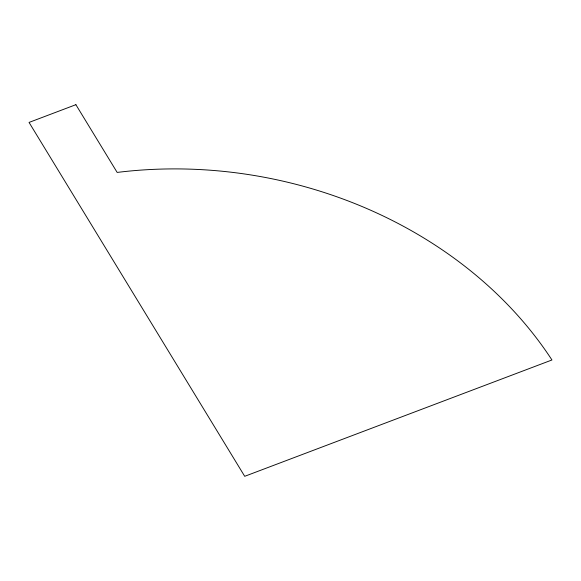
<?xml version="1.0" encoding="UTF-8"?>
<svg xmlns="http://www.w3.org/2000/svg" width="581" height="581" viewBox="0 0 581 581"><rect width="100%" height="100%" fill="white"/><g stroke="black" fill="none" stroke-linecap="round" stroke-linejoin="round"><path stroke-width="0.87" d="M75.886 104.689L29.05 122.424L244.71 476.311L551.95 359.98A402.575 331.373 10.7 0 0 117.166 172.426L75.886 104.689"/></g></svg>
